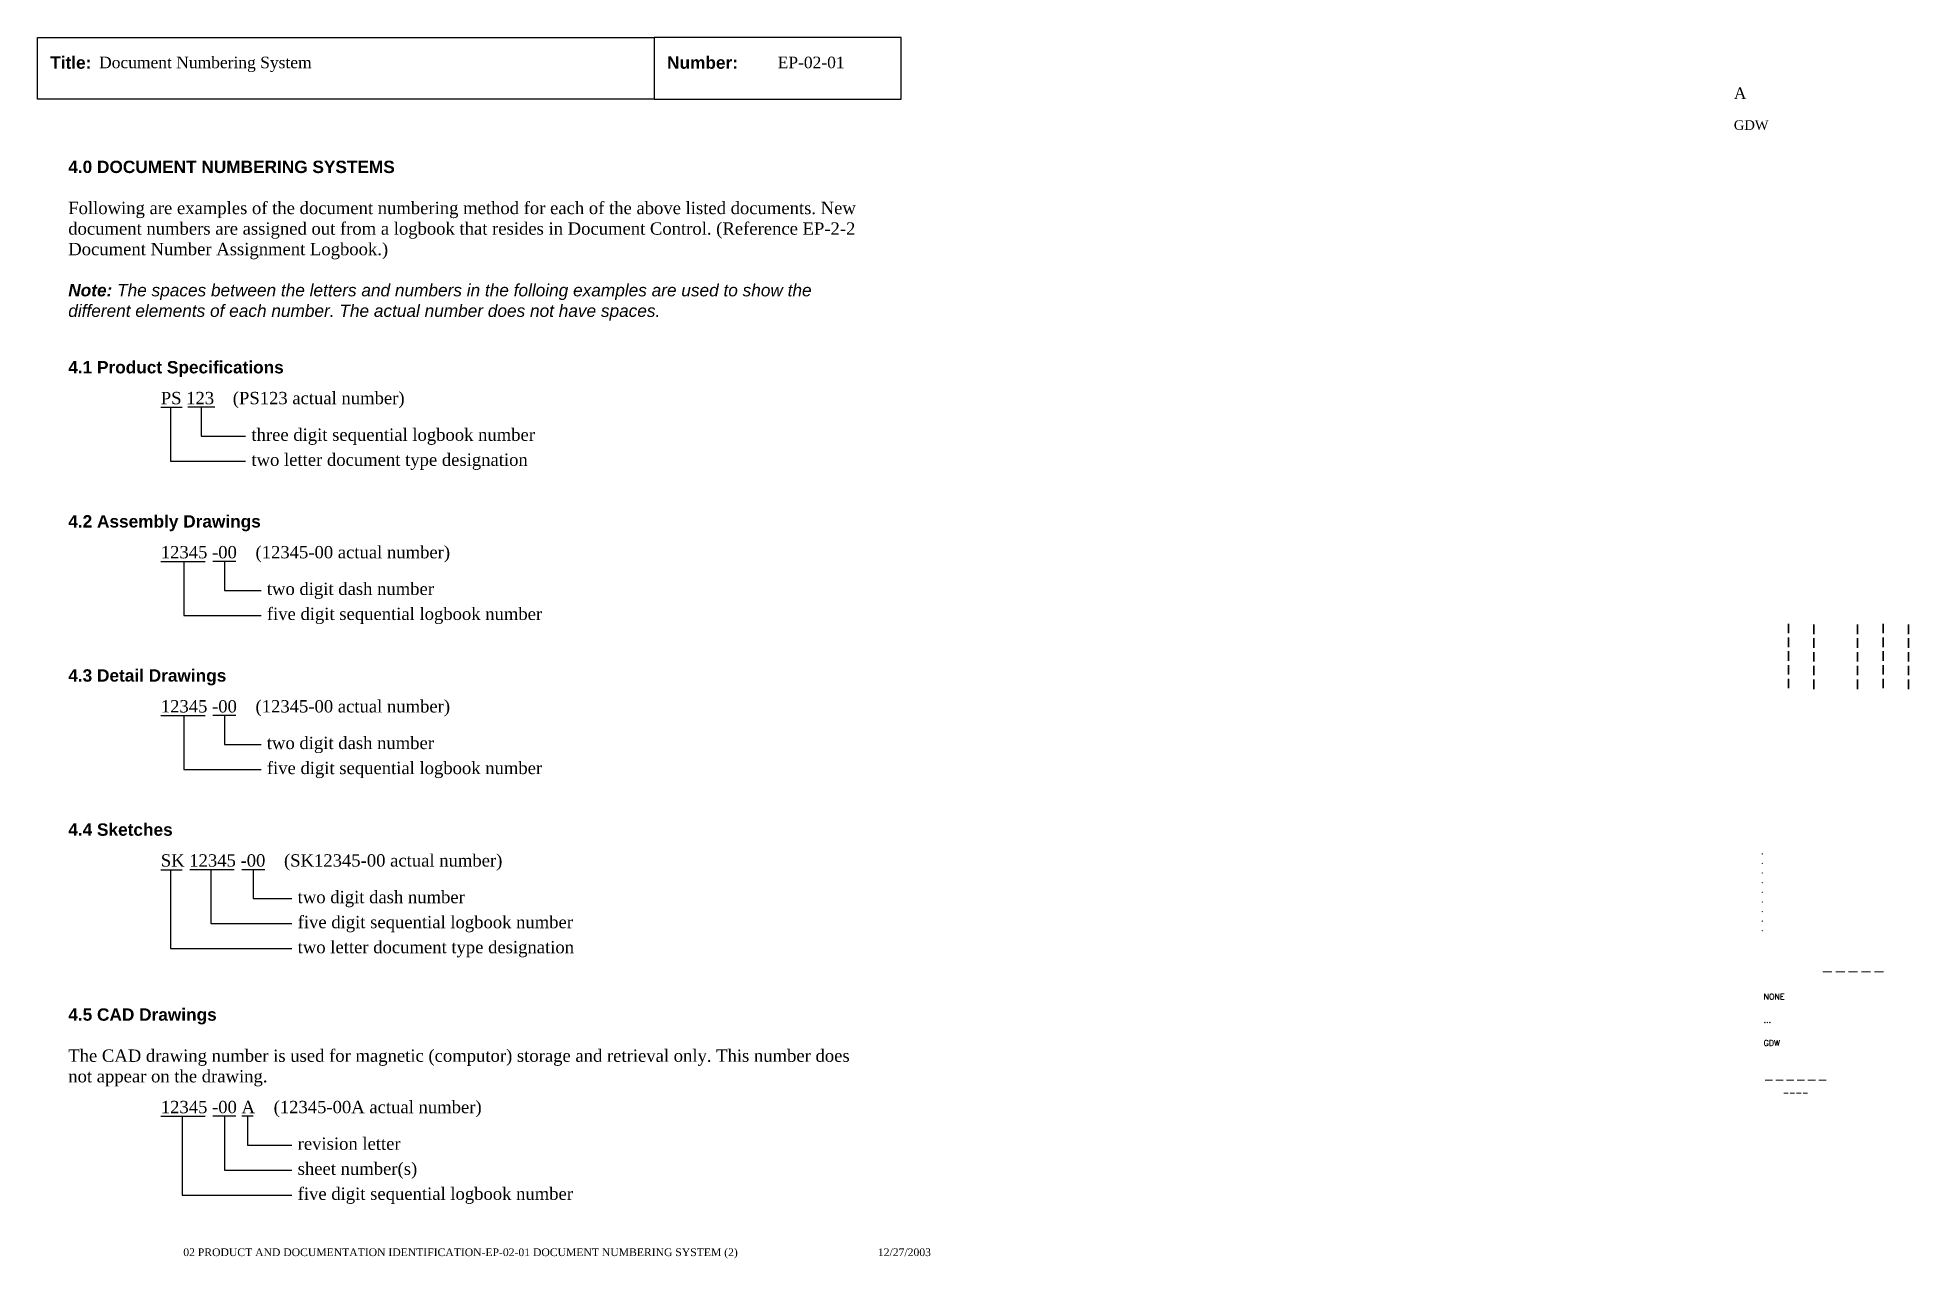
# Paper-space layout 'EP-02-01 Document Numbering System (2)' of a CAD drawing. Header units: inches. Extents: x 1 to 31.3, y 0.2 to 20.
import ezdxf
from ezdxf.enums import TextEntityAlignment as Align

# ---------------------------------------------------------------- set-up
doc = ezdxf.new("R2010")
doc.units = ezdxf.units.IN
doc.header["$MEASUREMENT"] = 0
doc.layers.add('TitleBlock_Attributes', color=40, linetype='Continuous', plot=False)
doc.layers.add('TitleBlock_Atts_Print', color=1, linetype='Continuous')
doc.styles.get("Standard").update_dxf_attribs({"font": 'simplex.shx'})
doc.styles.add('style1', font='TIMES.TTF')
doc.styles.add('styleAtt', font='TIMES.TTF')
doc.styles.add('TBBIGTEXT', font='complex.shx')

# ---------------------------------------------------------------- blocks, each defined once
blk = doc.blocks.new('Test1')
at = {"layer": 'TitleBlock_Attributes', "style": 'TBBIGTEXT', "width": 0.8}
for tag, p, height in [('SideLine1', (29.492, 9.408), 0.25), ('SideLine2', (29.906, 9.396), 0.25), ('SideLine3', (30.612, 9.396), 0.25), ('SideLine4', (31.026, 9.408), 0.25), ('SideLine5', (31.44, 9.396), 0.25), ('File-Layout', (28.803, 3.641), 0.125)]:
    blk.add_attdef(tag, p, '', height=height, rotation=90, dxfattribs=at)
at = {"layer": 'TitleBlock_Attributes'}
for tag, p, height in [('REV1', (28.947, 6.754), 0.0625), ('REV2', (28.947, 6.598), 0.0625), ('REV3', (28.947, 6.442), 0.0625), ('REV4', (28.947, 6.286), 0.0625), ('REV5', (28.947, 6.13), 0.0625), ('REV6', (28.947, 5.974), 0.0625), ('REV7', (28.947, 5.818), 0.0625), ('REV8', (28.947, 5.662), 0.0625), ('REV9', (28.947, 5.506), 0.0625), ('SCALE', (28.983, 4.394), 0.0938), ('INCHARGE', (28.983, 4.016), 0.0938), ('DRW', (28.983, 3.641), 0.0938)]:
    blk.add_attdef(tag, p, '', height=height, dxfattribs=at)
at = {"layer": 'TitleBlock_Attributes', "style": 'TBBIGTEXT'}
for tag, height, p in [('PROJNUM', 0.188, (30.434, 4.761)), ('DWG_NUM', 0.156, (31.168, 4.127)), ('CUSTOMER', 0.156, (29.501, 3.017)), ('LOCATION', 0.0938, (29.501, 2.835)), ('DESC_1', 0.188, (29.501, 2.412)), ('DESC_2', 0.188, (29.501, 2.1)), ('DESC_3', 0.188, (29.501, 1.787))]:
    blk.add_attdef(tag, text='', height=height, dxfattribs=at).set_placement(p, align=Align.CENTER)
at = {"layer": 'TitleBlock_Attributes'}
blk.add_attdef('DRW_DATE', text='', height=0.0938, dxfattribs=at).set_placement((31.149, 3.648), align=Align.CENTER)

psp = doc.layouts.new('EP-02-01 Document Numbering System (2)')

# ---------------------------------------------------------------- linework, layer by layer
at = {"color": 30}
for p, q in [((3, 14), (3.344, 14)), ((3.156, 14), (3.156, 13.125)), ((3.875, 14), (3.438, 14)), ((3.656, 14), (3.656, 13.531)), ((3.656, 13.531), (4.375, 13.531)), ((3.156, 13.125), (4.375, 13.125)), ((3, 11.5), (3.719, 11.5)), ((3.375, 11.5), (3.375, 10.625)), ((4.219, 11.5), (3.844, 11.5)), ((4.031, 11.5), (4.031, 11.031)), ((4.031, 11.031), (4.625, 11.031)), ((3.375, 10.625), (4.625, 10.625)), ((3, 9), (3.719, 9)), ((3.375, 9), (3.375, 8.125)), ((4.219, 9), (3.844, 9)), ((4.031, 9), (4.031, 8.531)), ((4.031, 8.531), (4.625, 8.531)), ((3.375, 8.125), (4.625, 8.125)), ((3, 6.5), (3.344, 6.5)), ((3.156, 6.5), (3.156, 5.219)), ((4.188, 6.5), (3.469, 6.5)), ((3.812, 6.5), (3.812, 5.625)), ((4.688, 6.5), (4.312, 6.5)), ((4.5, 6.5), (4.5, 6.031)), ((4.5, 6.031), (5.125, 6.031)), ((3.812, 5.625), (5.125, 5.625)), ((3.156, 5.219), (5.125, 5.219)), ((3, 2.5), (3.719, 2.5)), ((3.344, 2.5), (3.344, 1.219)), ((4.219, 2.5), (3.844, 2.5)), ((4.031, 2.5), (4.031, 1.625)), ((4.5, 2.5), (4.312, 2.5)), ((4.406, 2.5), (4.406, 2.031)), ((4.406, 2.031), (5.125, 2.031)), ((4.031, 1.625), (5.125, 1.625)), ((3.344, 1.219), (5.125, 1.219))]:
    psp.add_line(p, q, dxfattribs=at)
for points in [[(1, 20), (11, 20), (11, 19), (1, 19)], [(11, 19), (15, 19), (15, 20), (11, 20)]]:
    psp.add_lwpolyline(points, close=True)

# ---------------------------------------------------------------- block references
ref = psp.add_blockref('Test1', (0, 0))
ref.add_attrib('CUSTOMER', '------', dxfattribs={"layer": 'TitleBlock_Attributes', "height": 0.1562, "style": 'TBBIGTEXT'}).set_placement((29.501, 3.017), align=Align.CENTER)
ref.add_attrib('LOCATION', '----', dxfattribs={"layer": 'TitleBlock_Attributes', "height": 0.0938, "style": 'TBBIGTEXT'}).set_placement((29.501, 2.835), align=Align.CENTER)
ref.add_attrib('DESC_1', 'Document Numbering System', (2, 19.5), dxfattribs={"layer": 'TitleBlock_Atts_Print', "height": 0.1875, "style": 'styleAtt'})
ref.add_attrib('DESC_2', 'EP-02-01', (13, 19.5), dxfattribs={"layer": 'TitleBlock_Atts_Print', "height": 0.1875, "style": 'styleAtt'})
ref.add_attrib('DESC_3', 'A', (28.5, 19), dxfattribs={"layer": 'TitleBlock_Attributes', "height": 0.188, "style": 'styleAtt'})
ref.add_attrib('PROJNUM', '-----', dxfattribs={"layer": 'TitleBlock_Attributes', "height": 0.1875, "style": 'TBBIGTEXT'}).set_placement((30.434, 4.761), align=Align.CENTER)
ref.add_attrib('DWG_NUM', 'GDW', (28.5, 18.5), dxfattribs={"layer": 'TitleBlock_Attributes', "height": 0.1562, "style": 'styleAtt'})
ref.add_attrib('DRW_DATE', '12/27/2003', dxfattribs={"layer": 'TitleBlock_Atts_Print', "height": 0.125, "style": 'styleAtt'}).set_placement((15.055, 0.232), align=Align.CENTER)
ref.add_attrib('DRW', 'GDW', (28.983, 3.641), dxfattribs={"layer": 'TitleBlock_Attributes', "height": 0.0938})
ref.add_attrib('INCHARGE', '...', (28.983, 4.016), dxfattribs={"layer": 'TitleBlock_Attributes', "height": 0.0938})
ref.add_attrib('SCALE', 'NONE', (28.983, 4.394), dxfattribs={"layer": 'TitleBlock_Attributes', "height": 0.0938})
ref.add_attrib('REV1', '.', (28.947, 6.754), dxfattribs={"layer": 'TitleBlock_Attributes', "height": 0.0625})
ref.add_attrib('REV2', '.', (28.947, 6.598), dxfattribs={"layer": 'TitleBlock_Attributes', "height": 0.0625})
ref.add_attrib('REV3', '.', (28.947, 6.442), dxfattribs={"layer": 'TitleBlock_Attributes', "height": 0.0625})
ref.add_attrib('REV4', '.', (28.947, 6.286), dxfattribs={"layer": 'TitleBlock_Attributes', "height": 0.0625})
ref.add_attrib('REV5', '.', (28.947, 6.13), dxfattribs={"layer": 'TitleBlock_Attributes', "height": 0.0625})
ref.add_attrib('REV6', '.', (28.947, 5.974), dxfattribs={"layer": 'TitleBlock_Attributes', "height": 0.0625})
ref.add_attrib('REV7', '.', (28.947, 5.818), dxfattribs={"layer": 'TitleBlock_Attributes', "height": 0.0625})
ref.add_attrib('REV8', '.', (28.947, 5.662), dxfattribs={"layer": 'TitleBlock_Attributes', "height": 0.0625})
ref.add_attrib('REV9', '.', (28.947, 5.506), dxfattribs={"layer": 'TitleBlock_Attributes', "height": 0.0625})
ref.add_attrib('SideLine1', '-----', (29.492, 9.408), dxfattribs={"layer": 'TitleBlock_Attributes', "height": 0.25, "rotation": 90, "style": 'TBBIGTEXT', "width": 0.8})
ref.add_attrib('SideLine2', '-----', (29.906, 9.396), dxfattribs={"layer": 'TitleBlock_Attributes', "height": 0.25, "rotation": 90, "style": 'TBBIGTEXT', "width": 0.8})
ref.add_attrib('SideLine3', '-----', (30.612, 9.396), dxfattribs={"layer": 'TitleBlock_Attributes', "height": 0.25, "rotation": 90, "style": 'TBBIGTEXT', "width": 0.8})
ref.add_attrib('SideLine4', '-----', (31.026, 9.408), dxfattribs={"layer": 'TitleBlock_Attributes', "height": 0.25, "rotation": 90, "style": 'TBBIGTEXT', "width": 0.8})
ref.add_attrib('SideLine5', '-----', (31.44, 9.396), dxfattribs={"layer": 'TitleBlock_Attributes', "height": 0.25, "rotation": 90, "style": 'TBBIGTEXT', "width": 0.8})
ref.add_attrib('File-Layout', '02 PRODUCT AND DOCUMENTATION IDENTIFICATION-EP-02-01 DOCUMENT NUMBERING SYSTEM (2)', dxfattribs={"layer": 'TitleBlock_Atts_Print', "height": 0.125, "style": 'styleAtt'}).set_placement((7.859, 0.232), align=Align.CENTER)

# ---------------------------------------------------------------- texts
at = {"color": 5, "char_height": 0.2, "width": 2, "attachment_point": 1, "line_spacing_factor": 1.5, "style": 'style1'}
for s, insert in [('{\\fArial|b1|i0|c0|p34;Title:}', (1.207, 19.691)), ('{\\fArial|b1|i0|c0|p34;Number:}', (11.207, 19.691))]:
    psp.add_mtext(s, dxfattribs=dict(at, insert=insert))
at = {"color": 5, "char_height": 0.2, "attachment_point": 1, "style": 'style1'}
for s, insert, width in [('{\\fArial|b1|i0|c0|p34;4.0 DOCUMENT NUMBERING SYSTEMS\\P\\P}Following are examples of the document numbering method for each of the above listed documents. New document numbers are assigned out from a logbook that resides in Document Control. (Reference EP-2-2 Document Number Assignment Logbook.)\\P\\P{\\fArial|b1|i1|c0|p34;Note:\\fArial|b0|i1|c0|p34; The spaces between the letters and numbers in the folloing examples are used to show the         different elements of each number. The actual number does not have spaces.}', (1.5, 18), 13), ('{\\fArial|b1|i0|c0|p34;4.1 Product Specifications}', (1.5, 14.75), 13), ('PS 123    (PS123 actual number)', (3, 14.25), 7.5), ('three digit sequential logbook number', (4.469, 13.656), 6.28125), ('two letter document type designation', (4.469, 13.25), 6.28125), ('{\\fArial|b1|i0|c0|p34;4.2 Assembly Drawings}', (1.5, 12.25), 13), ('12345 -00    (12345-00 actual number)', (3, 11.75), 7.5), ('two digit dash number', (4.719, 11.156), 6.2813), ('five digit sequential logbook number', (4.719, 10.75), 6.2813), ('{\\fArial|b1|i0|c0|p34;4.3 Detail Drawings}', (1.5, 9.75), 13), ('12345 -00    (12345-00 actual number)', (3, 9.25), 7.5), ('two digit dash number', (4.719, 8.656), 6.2813), ('five digit sequential logbook number', (4.719, 8.25), 6.2813), ('{\\fArial|b1|i0|c0|p34;4.4 Sketches}', (1.5, 7.25), 13), ('SK 12345 -00    (SK12345-00 actual number)', (3, 6.75), 7.5), ('two digit dash number', (5.219, 6.156), 6.2813), ('five digit sequential logbook number', (5.219, 5.75), 6.2813), ('two letter document type designation', (5.219, 5.344), 6.28125), ('{\\fArial|b1|i0|c0|p34;4.5 CAD Drawings\\P\\P}The CAD drawing number is used for magnetic (computor) storage and retrieval only. This number does not appear on the drawing.', (1.5, 4.25), 13), ('12345 -00 A    (12345-00A actual number)', (3, 2.75), 7.5), ('revision letter', (5.219, 2.156), 6.2813), ('sheet number(s)', (5.219, 1.75), 6.2813), ('five digit sequential logbook number', (5.219, 1.344), 6.2813)]:
    psp.add_mtext(s, dxfattribs=dict(at, insert=insert, width=width))

doc.saveas('drawing.dxf')
